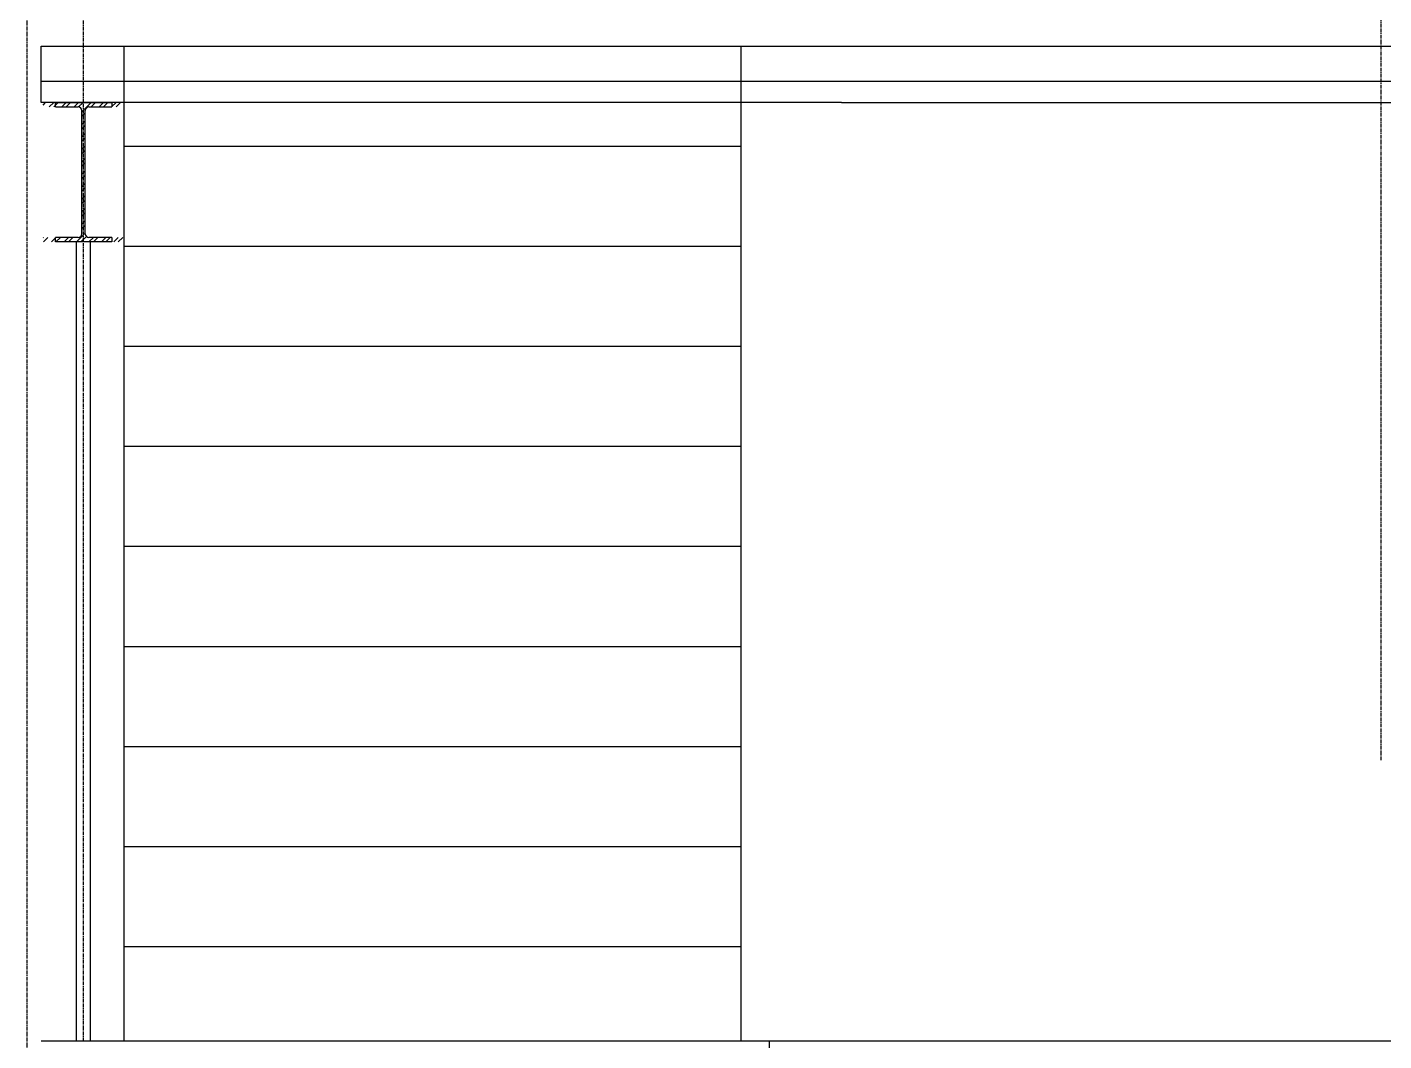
# Model space of a CAD drawing. Header units: millimetres. Extents: x -83614 to 248318, y 36678 to 90681.
# Drawn here: x 193270 to 195713, y 63337 to 65162 of the extents above; entities that cross this region are included whole.
import ezdxf

# ---------------------------------------------------------------- set-up
doc = ezdxf.new("R2010")
doc.units = ezdxf.units.MM
doc.linetypes.add('CENTER', pattern=[2, 1.25, -0.25, 0.25, -0.25])
for name, color, linetype in [('Center', 251, 'CENTER'), ('Section_Hanger', 150, 'Continuous'), ('Struc_Section_Conc', 71, 'Continuous'), ('Struc_Section_Stair', 131, 'Continuous'), ('Struc_Section_Steel', 11, 'Continuous')]:
    doc.layers.add(name, color=color, linetype=linetype)

msp = doc.modelspace()

# ---------------------------------------------------------------- hatches: boundary and pattern name
at = {"layer": 'Struc_Section_Steel', "ltscale": 2}
h = msp.add_hatch(dxfattribs=at)
h.set_pattern_fill('STEEL', color=256, scale=127, style=0)
h.set_pattern_definition([(45, (190707.353, 65438.918), (-11.22532, 11.22532), []), (45, (190707.353, 65446.856), (-11.22532, 11.22532), [])])
h.paths.add_polyline_path([(193444.21911, 65018.18191), (193444.21911, 65026.11941), (193298.16911, 65026.11941), (193298.16911, 65018.18191), (193361.66911, 65018.18191, -0.4142135624), (193368.01911, 65011.83191), (193368.01911, 64789.58191, -0.4142135624), (193361.66911, 64783.23191), (193298.16911, 64783.23191), (193298.16911, 64775.29441), (193444.21911, 64775.29441), (193444.21911, 64783.23191), (193380.71911, 64783.23191, -0.4142135624), (193374.36911, 64789.58191), (193374.36911, 65011.83191, -0.4142135624), (193380.71911, 65018.18191)])

# ---------------------------------------------------------------- linework, layer by layer
at = {"layer": 'Center', "ltscale": 5}
for p, q in [((193269.59411, 61546.31941), (193269.59411, 66752.86748)), ((193371.19411, 63337.01941), (193371.19411, 66752.86748)), ((195707.99411, 63842.06374), (195707.99411, 66752.86748))]:
    msp.add_line(p, q, dxfattribs=at)
at = {"layer": 'Section_Hanger', "ltscale": 2}
for p, q in [((193358.49411, 63337.01941), (193358.49411, 64775.29441)), ((193383.89411, 63337.01941), (193383.89411, 64775.29441))]:
    msp.add_line(p, q, dxfattribs=at)
at = {"layer": 'Struc_Section_Conc', "ltscale": 2}
for p, q in [((193294.99411, 65127.71941), (195733.39411, 65127.71941)), ((193294.99411, 65026.11941), (193294.99411, 65127.71941)), ((194735.80911, 65026.11941), (193294.99411, 65026.11941)), ((194735.80911, 65026.11941), (195733.39411, 65026.11941)), ((193294.99411, 63337.01941), (195860.39411, 63337.01941))]:
    msp.add_line(p, q, dxfattribs=at)
at = {"layer": 'Struc_Section_Stair', "ltscale": 5}
for p, q in [((193444.21911, 63337.01941), (193444.21911, 65127.71941)), ((194555.46911, 63337.01941), (194555.46911, 65127.71941)), ((193444.21911, 64947.63341), (194555.46911, 64947.63341)), ((193444.21911, 64767.54741), (194555.46911, 64767.54741)), ((193444.21911, 64587.46141), (194555.46911, 64587.46141)), ((193444.21911, 64407.37541), (194555.46911, 64407.37541)), ((193444.21911, 64227.28941), (194555.46911, 64227.28941)), ((193444.21911, 64047.20341), (194555.46911, 64047.20341)), ((193444.21911, 63867.11741), (194555.46911, 63867.11741)), ((193444.21911, 63687.03141), (194555.46911, 63687.03141)), ((193444.21911, 63506.94541), (194555.46911, 63506.94541)), ((194606.26911, 61546.31941), (194606.26911, 63337.01941))]:
    msp.add_line(p, q, dxfattribs=at)
at = {"layer": 'Struc_Section_Stair', "ltscale": 10}
msp.add_line((195733.39411, 65064.21941), (193294.99411, 65064.21941), dxfattribs=at)
at = {"layer": 'Struc_Section_Steel'}
for p, q in [((193320.39411, 65026.11941), (193421.99411, 65026.11941)), ((193320.39411, 65018.18191), (193320.39411, 65026.11941)), ((193320.39411, 65018.18191), (193361.66911, 65018.18191)), ((193380.71911, 65018.18191), (193421.99411, 65018.18191)), ((193421.99411, 65026.11941), (193421.99411, 65018.18191)), ((193368.01911, 64789.58191), (193368.01911, 65011.83191)), ((193374.36911, 64789.58191), (193374.36911, 65011.83191)), ((193320.39411, 64775.29441), (193320.39411, 64783.23191)), ((193361.66911, 64783.23191), (193320.39411, 64783.23191)), ((193421.99411, 64775.29441), (193320.39411, 64775.29441)), ((193421.99411, 64783.23191), (193380.71911, 64783.23191)), ((193421.99411, 64783.23191), (193421.99411, 64775.29441))]:
    msp.add_line(p, q, dxfattribs=at)
for centre, start, end in [((193361.66911, 65011.83191), 0, 90), ((193380.71911, 65011.83191), 90, 180), ((193361.66911, 64789.58191), 270, 0), ((193380.71911, 64789.58191), 180, 270)]:
    msp.add_arc(centre, 6.35, start, end, dxfattribs=at)

doc.saveas('drawing.dxf')
